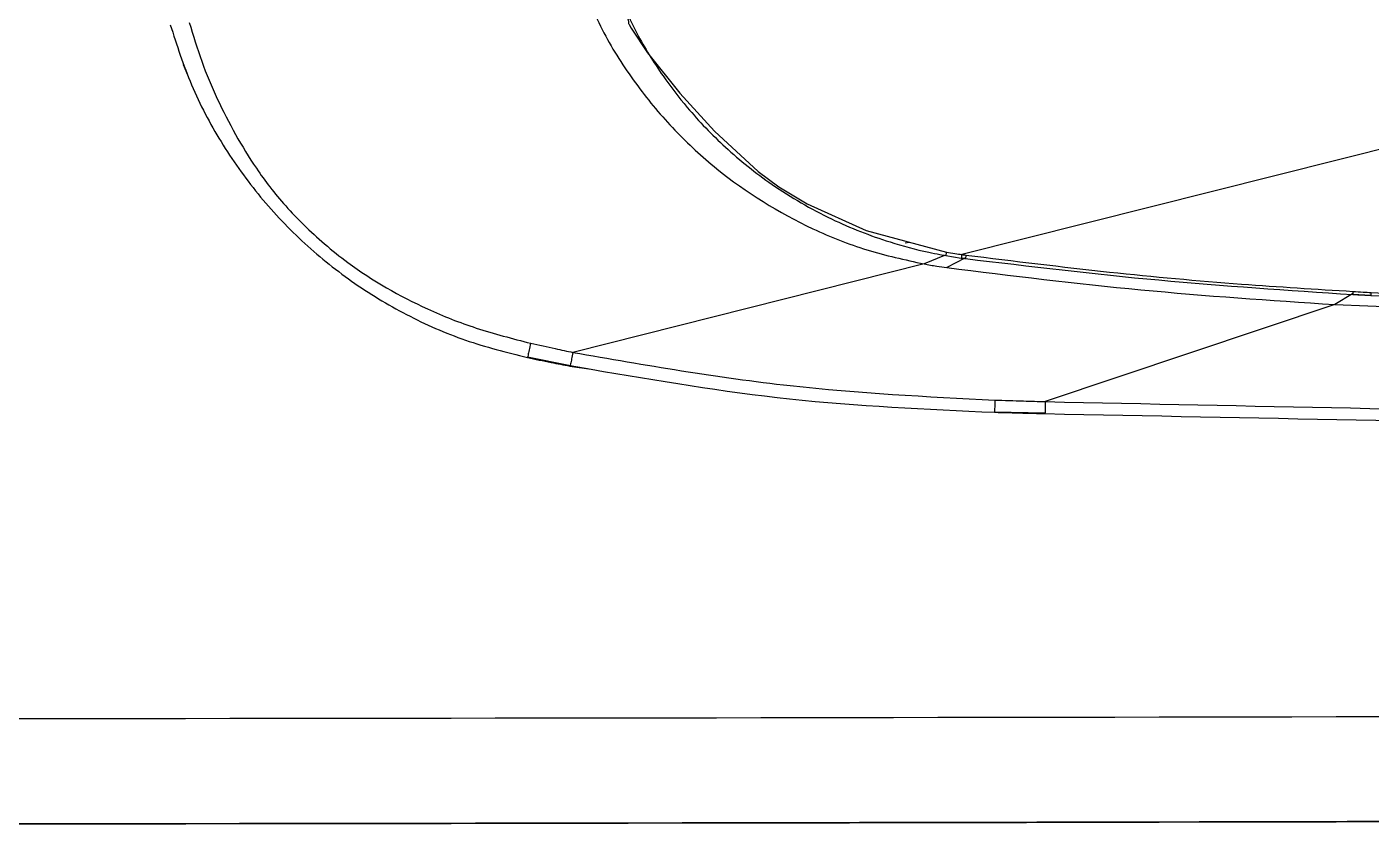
# Model space of a CAD drawing. Extents: x 527 to 611, y 788 to 934.
# Drawn here: x 571.488 to 573.957, y 803.67 to 805.139 of the extents above; entities that cross this region are included whole.
import ezdxf

# ---------------------------------------------------------------- set-up
doc = ezdxf.new("R2010")
doc.units = 0
doc.header["$MEASUREMENT"] = 0
doc.layers.add('1', color=4, linetype='Continuous')
doc.layers.add('GEOMETRY', color=4, linetype='Continuous', lineweight=25)

# ---------------------------------------------------------------- blocks, each defined once
blk = doc.blocks.new('2026_FLASH')
at = {"layer": 'GEOMETRY'}
for p, q in [((44.6956, 1.7562), (44.7033, 1.7371)), ((47.3704, 1.7202), (46.126, 1.4069)), ((46.0222, 1.4281), (46.0294, 1.4299)), ((46.0568, 1.3895), (45.4117, 1.227)), ((46.0944, 1.4054), (46.0568, 1.3895)), ((46.0964, 1.405), (46.125, 1.4005)), ((46.1313, 1.4), (46.0983, 1.3829)), ((46.1251, 1.4008), (46.1327, 1.3998)), ((46.1327, 1.3995), (46.1326, 1.3998)), ((46.8438, 1.3346), (46.8111, 1.3148)), ((46.8443, 1.3338), (46.8775, 1.332)), ((46.8111, 1.3148), (46.2794, 1.1365)), ((46.8111, 1.3148), (47.2253, 1.299)), ((46.8774, 1.3318), (47.2256, 1.3196)), ((45.3279, 1.219), (45.4069, 1.2029)), ((45.4059, 1.2018), (45.4449, 1.196)), ((45.4065, 1.2031), (45.4451, 1.1961)), ((46.1862, 1.1181), (46.2788, 1.1157))]:
    blk.add_line(p, q, dxfattribs=at)
at = {"layer": 'GEOMETRY', "flags": 128}
blk.add_lwpolyline([(45.4936, 1.9124), (45.5129, 1.8384), (45.5136, 1.8338), (45.514, 1.8315), (45.514, 1.8312), (45.5141, 1.8311), (45.5141, 1.831), (45.5141, 1.831), (45.5141, 1.831), (45.5141, 1.831), (45.5141, 1.831), (45.5141, 1.831), (45.5141, 1.8309), (45.5142, 1.8307), (45.5147, 1.8297), (45.5187, 1.8229), (45.5484, 1.7777), (45.6077, 1.7033), (45.6719, 1.6339), (45.7521, 1.5594), (45.7898, 1.5316), (45.8421, 1.5), (45.9505, 1.4511), (46.0976, 1.4115)], dxfattribs=at)
at = {"layer": 'GEOMETRY'}
for points, knots in [([(45.4243, 1.9097), (45.4392, 1.8754), (45.4685, 1.8078), (45.5283, 1.7162), (45.5969, 1.6344), (45.6998, 1.5395), (45.8199, 1.4649), (45.9514, 1.4127), (46.0215, 1.3973), (46.0568, 1.3895)], [0, 0, 0, 0, 0.131553, 0.259084, 0.383473, 0.50594, 0.749471, 0.873427, 1, 1, 1, 1]), ([(45.4835, 1.915), (45.4977, 1.8807), (45.5236, 1.8181), (45.5725, 1.7396), (45.6265, 1.6691), (45.6922, 1.6007), (45.7804, 1.5303), (45.8821, 1.4711), (45.9803, 1.4325), (46.0481, 1.4145), (46.0825, 1.4075), (46.0929, 1.4056), (46.0964, 1.405)], [0, 0, 0, 0, 0.133691, 0.244364, 0.332026, 0.453442, 0.584773, 0.736352, 0.87419, 0.962102, 0.987307, 1, 1, 1, 1]), ([(44.6718, 1.8293), (44.6839, 1.792), (44.7079, 1.7174), (44.7631, 1.613), (44.831, 1.5166), (44.9118, 1.4304), (45.0035, 1.3558), (45.1047, 1.2946), (45.2132, 1.2464), (45.2897, 1.2272), (45.328, 1.2176)], [0, 0, 0, 0, 0.125092, 0.250176, 0.375211, 0.500225, 0.625215, 0.750163, 0.875079, 1, 1, 1, 1]), ([(44.7067, 1.8336), (44.714, 1.8096), (44.7285, 1.7619), (44.7573, 1.6931), (44.7909, 1.6274), (44.8238, 1.5735), (44.8551, 1.5299), (44.8842, 1.4951), (44.9176, 1.4601), (44.9557, 1.4253), (45.0275, 1.368), (45.1209, 1.3145), (45.2357, 1.269), (45.3004, 1.2525), (45.334, 1.2439)], [0, 0, 0, 0, 0.0831158, 0.1653853, 0.2468866, 0.3276711, 0.3743555, 0.4243015, 0.4775826, 0.5342743, 0.5944578, 0.7805017, 0.8859324, 1, 1, 1, 1]), ([(46.0976, 1.4115), (46.0975, 1.4104), (46.0971, 1.4082), (46.0967, 1.4061), (46.0964, 1.405), (46.0964, 1.405), (46.0964, 1.405)], [0, 0, 0, 0, 0.273279, 0.56166, 0.786725, 1, 1, 1, 1]), ([(46.0976, 1.4115), (46.1029, 1.4105), (46.1123, 1.4089), (46.1218, 1.4075), (46.126, 1.4069)], [0, 0, 0, 0, 0.559821, 1, 1, 1, 1]), ([(46.0568, 1.3895), (46.0646, 1.3881), (46.0784, 1.3857), (46.0922, 1.3838), (46.0983, 1.3829)], [0, 0, 0, 0, 0.561484, 1, 1, 1, 1]), ([(46.0983, 1.3829), (46.2172, 1.3682), (46.4541, 1.3389), (46.6923, 1.3229), (46.8111, 1.3148)], [0, 0, 0, 0, 0.501504, 1, 1, 1, 1]), ([(46.126, 1.4069), (46.1258, 1.4058), (46.1255, 1.4036), (46.1252, 1.4016), (46.1251, 1.4005), (46.125, 1.4005), (46.125, 1.4005)], [0, 0, 0, 0, 0.273414, 0.561615, 0.786576, 1, 1, 1, 1]), ([(46.125, 1.4005), (46.1265, 1.4003), (46.129, 1.4), (46.1315, 1.3996), (46.1327, 1.3995)], [0, 0, 0, 0, 0.560132, 1, 1, 1, 1]), ([(46.126, 1.4069), (46.1274, 1.4067), (46.1299, 1.4063), (46.1324, 1.406), (46.1335, 1.4059)], [0, 0, 0, 0, 0.56005, 1, 1, 1, 1]), ([(46.1335, 1.4058), (46.1334, 1.4048), (46.1331, 1.4026), (46.1328, 1.4005), (46.1327, 1.3995), (46.1327, 1.3995), (46.1327, 1.3995)], [0, 0, 0, 0, 0.273476, 0.561667, 0.786597, 1, 1, 1, 1]), ([(46.1327, 1.3995), (46.251, 1.3853), (46.4876, 1.3569), (46.7253, 1.3413), (46.8442, 1.3335)], [0, 0, 0, 0, 0.500021, 1, 1, 1, 1]), ([(46.1335, 1.4059), (46.2215, 1.395), (46.3899, 1.3741), (46.6271, 1.3526), (46.7763, 1.3433), (46.8447, 1.3391)], [0, 0, 0, 0, 0.372216, 0.712477, 1, 1, 1, 1]), ([(46.8447, 1.3391), (46.8446, 1.3381), (46.8445, 1.3362), (46.8443, 1.3344), (46.8442, 1.3335), (46.8442, 1.3335), (46.8442, 1.3335)], [0, 0, 0, 0, 0.274386, 0.561406, 0.785648, 1, 1, 1, 1]), ([(46.8442, 1.3335), (46.8504, 1.3332), (46.8615, 1.3326), (46.8726, 1.332), (46.8774, 1.3318)], [0, 0, 0, 0, 0.5599988, 1, 1, 1, 1]), ([(46.8447, 1.3391), (46.8509, 1.3387), (46.8619, 1.3381), (46.873, 1.3375), (46.8779, 1.3372)], [0, 0, 0, 0, 0.559701, 1, 1, 1, 1]), ([(46.8779, 1.3372), (46.8778, 1.3363), (46.8777, 1.3344), (46.8776, 1.3326), (46.8775, 1.3317), (46.8774, 1.3317), (46.8774, 1.3318)], [0, 0, 0, 0, 0.274423, 0.561366, 0.785573, 1, 1, 1, 1]), ([(46.8779, 1.3372), (46.9428, 1.3342), (47.0587, 1.3287), (47.1747, 1.3261), (47.2258, 1.325)], [0, 0, 0, 0, 0.560279, 1, 1, 1, 1]), ([(45.334, 1.2439), (45.3331, 1.2396), (45.3312, 1.2307), (45.3292, 1.2221), (45.3281, 1.2175), (45.328, 1.2176), (45.328, 1.2176)], [0, 0, 0, 0, 0.273078, 0.561708, 0.786922, 1, 1, 1, 1]), ([(45.334, 1.2439), (45.3491, 1.2406), (45.375, 1.2349), (45.4009, 1.2293), (45.4117, 1.227)], [0, 0, 0, 0, 0.582303, 1, 1, 1, 1]), ([(45.328, 1.2176), (45.3425, 1.2145), (45.3684, 1.2091), (45.3945, 1.2041), (45.4059, 1.2018)], [0, 0, 0, 0, 0.560148, 1, 1, 1, 1]), ([(45.4117, 1.227), (45.4109, 1.2229), (45.4091, 1.2143), (45.4073, 1.206), (45.4062, 1.2017), (45.406, 1.2018), (45.4059, 1.2018)], [0, 0, 0, 0, 0.273408, 0.561625, 0.786593, 1, 1, 1, 1]), ([(45.4117, 1.227), (45.5445, 1.2039), (45.801, 1.1591), (46.0612, 1.1458), (46.1867, 1.1394)], [0, 0, 0, 0, 0.517354, 1, 1, 1, 1]), ([(45.4449, 1.196), (45.5661, 1.1755), (45.8116, 1.1339), (46.0603, 1.1226), (46.1862, 1.117)], [0, 0, 0, 0, 0.4939783, 1, 1, 1, 1]), ([(46.1867, 1.1394), (46.1866, 1.1356), (46.1864, 1.1278), (46.1863, 1.1206), (46.1862, 1.1168), (46.1862, 1.1169), (46.1862, 1.117)], [0, 0, 0, 0, 0.274298, 0.5614, 0.785702, 1, 1, 1, 1]), ([(46.1867, 1.1394), (46.2042, 1.1389), (46.2351, 1.1379), (46.266, 1.1369), (46.2794, 1.1365)], [0, 0, 0, 0, 0.566053, 1, 1, 1, 1]), ([(46.2794, 1.1365), (46.2793, 1.1328), (46.2791, 1.1253), (46.2789, 1.1182), (46.2788, 1.1145), (46.2788, 1.1145), (46.2788, 1.1145)], [0, 0, 0, 0, 0.274217, 0.560939, 0.78519, 1, 1, 1, 1]), ([(46.2794, 1.1365), (47.0273, 1.1209), (48.1707, 1.0971), (49.71, 1.092), (51.2493, 1.0971), (52.3928, 1.1209), (53.1406, 1.1365)], [0, 0, 0, 0, 0.327012, 0.500003, 0.672993, 1, 1, 1, 1]), ([(46.1862, 1.117), (46.2035, 1.1165), (46.2343, 1.1157), (46.2652, 1.1149), (46.2788, 1.1146)], [0, 0, 0, 0, 0.560015, 1, 1, 1, 1]), ([(46.2788, 1.1145), (47.0412, 1.0992), (48.566, 1.0685), (50.854, 1.0685), (52.3788, 1.0992), (53.1412, 1.1145)], [0, 0, 0, 0, 0.333334, 0.666667, 1, 1, 1, 1]), ([(60.1444, 0.6253), (56.6763, 0.5961), (53.2081, 0.5765), (46.2716, 0.5534), (42.8033, 0.55), (39.335, 0.5543)], [0, 0, 0, 0, 0.5, 0.5, 1, 1, 1, 1]), ([(39.3348, 0.3614), (42.8034, 0.3565), (46.2719, 0.3604), (53.2091, 0.3865), (56.6776, 0.4087), (60.1461, 0.442)], [0, 0, 0, 0, 0.5, 0.5, 1, 1, 1, 1]), ([(60.1461, 0.442), (59.8736, 0.4394), (59.3295, 0.4343), (58.5147, 0.4271), (57.7026, 0.4203), (56.8932, 0.4139), (56.0866, 0.4079), (55.2829, 0.4023), (54.4822, 0.3971), (53.6843, 0.3923), (52.8896, 0.3878), (52.0978, 0.3837), (51.3092, 0.3799), (50.5238, 0.3765), (49.4216, 0.3721), (48.0018, 0.3674), (46.2642, 0.3632), (44.5283, 0.3604), (42.7947, 0.3592), (41.0637, 0.3594), (39.9107, 0.3607), (39.3348, 0.3614)], [0, 0, 0, 0, 0.039282, 0.078438, 0.117463, 0.156355, 0.195113, 0.233732, 0.272212, 0.310548, 0.348739, 0.386783, 0.424676, 0.462417, 0.500003, 0.583568, 0.66707, 0.750487, 0.833795, 0.916974, 1, 1, 1, 1])]:
    blk.add_open_spline(points, degree=3, knots=knots, dxfattribs=at)

msp = doc.modelspace()

# ---------------------------------------------------------------- block references
at = {"layer": '1'}
msp.add_blockref('2026_FLASH', (527.0792, 803.3138), dxfattribs=at)

doc.saveas('drawing.dxf')
